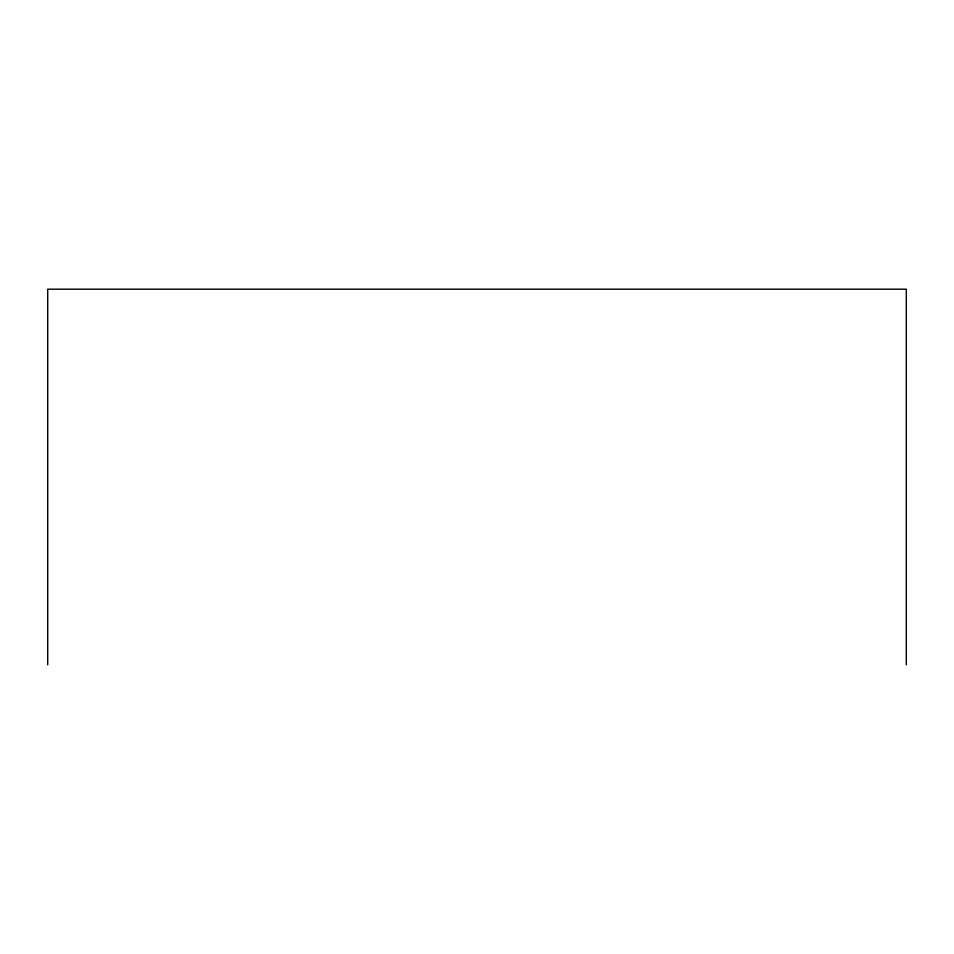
<?xml version="1.0" encoding="UTF-8"?>
<svg xmlns="http://www.w3.org/2000/svg" width="954" height="954" viewBox="0 0 954 954"><rect width="100%" height="100%" fill="white"/><g stroke="black" fill="none" stroke-linecap="round" stroke-linejoin="round"><path stroke-width="1.43" d="M906.3 664.807L906.3 289.193L47.7 289.193L47.7 664.807"/></g></svg>
